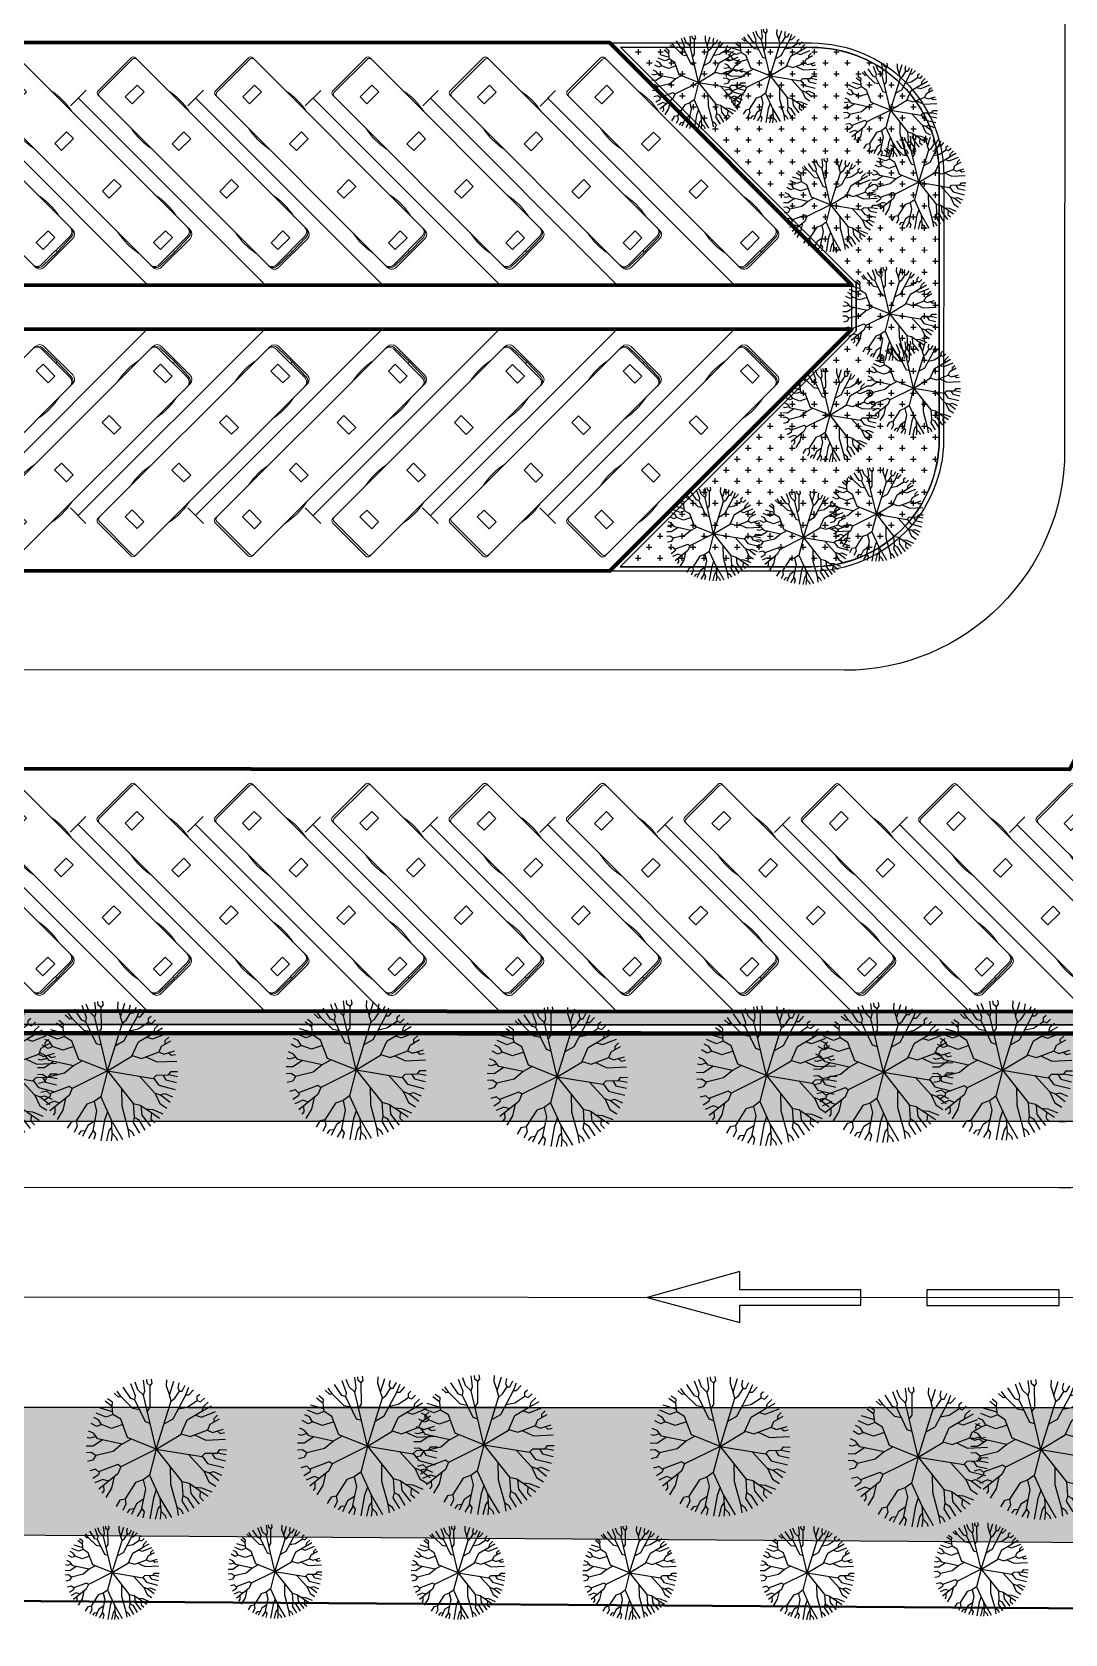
# Model space of a CAD drawing. Header units: millimetres. Extents: x -840588 to 786814, y -467537 to 194195.
# Drawn here: x 374966 to 421896, y -308195 to -235413 of the extents above; entities that cross this region are included whole.
import ezdxf

# ---------------------------------------------------------------- set-up
doc = ezdxf.new("R2010")
doc.units = ezdxf.units.MM
doc.header["$LTSCALE"] = 100
doc.header["$MEASUREMENT"] = 0
for name, color, linetype in [('1gt tim duong', 10, 'Continuous'), ('A-Plnt', 23, 'Continuous'), ('A-tree', 3, 'Continuous'), ('caycay', 96, 'Continuous'), ('gthong-phan lanxe', 9, 'Continuous'), ('gthong-viahe', 5, 'Continuous')]:
    doc.layers.add(name, color=color, linetype=linetype)
for name, color, linetype, lineweight in [('A-Area', 134, 'Continuous', 35), ('ct-bai xe', 95, 'Continuous', 100), ('ct-phan loxe', 95, 'Continuous', 15), ('ct-xebuyt', 148, 'Continuous', 13), ('ctrinh-chinh', 24, 'Continuous', 100), ('gthong-duong', 7, 'Continuous', 40), ('PV_X_Lo', 1, 'Continuous', 9)]:
    doc.layers.add(name, color=color, linetype=linetype, lineweight=lineweight)
pattern_1 = [(359.9772591828279, (-616218387.0630271, -1205141167.613114), (500.1984116790878, 499.8015095552617), [250.0000000000001, -750.0000000000002]), (89.97725918282791, (-616218262.1126498, -1205141292.662717), (-499.8015095552616, 500.1984116790878), [250.0000000000001, -750.0000000000002])]

# ---------------------------------------------------------------- blocks, each defined once
blk = doc.blocks.new('ARR-LT-T')
blk.add_lwpolyline([(-4.212694860529155, 1.13272828515619), (-4.212694860412739, 0.3499999998603016), (-9.712694860529155, 0.3500000003259629), (-9.71269486041274, -0.3500000000931323), (-4.212694860412739, -0.3500000000931323), (-4.212694860529155, -1.179037770954892), (0, 0)], close=True)
blk = doc.blocks.new('plxe')
at = {"ltscale": 0.1}
for p, q in [((0, 0), (-8.485282087814994, 8.485282085835934)), ((-0.3535533662652597, -0.353553366381675), (0.3535533661488444, 0.3535533661488444))]:
    blk.add_line(p, q, dxfattribs=at)
blk = doc.blocks.new('htrgrr')
at = {"ltscale": 10}
for p, q in [((-903.0737704914063, 0), (903.0737704914063, 0)), ((-1180.942622951232, -11161.06557377055), (-1180.942622951232, -277.8688524590107)), ((0, -69.46721311472356), (-903.0737704914063, -92.62295081967022)), ((-903.0737704914063, -162.0901639343938), (903.0737704914063, -162.0901639345102)), ((0, -162.0901639345102), (0, -69.46721311472356)), ((0, -69.46721311472356), (903.0737704914063, -92.62295081967022)), ((1180.942622951232, -277.8688524590107), (1180.942622951232, -11161.06557377055)), ((1042.008196720853, -11207.37704918033), (-1042.008196720853, -11207.37704918033)), ((1042.008196720853, -11300), (-1042.008196720853, -11300))]:
    blk.add_line(p, q, dxfattribs=at)
for points in [[(375.2198343565688, -1027.67339785106), (375.2198343565688, -594.4204250621842), (-375.2198343565688, -594.4204250621842), (-375.2198343565688, -1027.67339785106)], [(375.2198343565688, -4272.293837453122), (375.2198343565688, -3839.040864664246), (-375.2198343565688, -3839.040864664246), (-375.2198343565688, -4272.293837453122)], [(375.2198343565688, -7285.274362727185), (375.2198343565688, -6852.021389938309), (-375.2198343565688, -6852.021389938309), (-375.2198343565688, -7285.274362727185)], [(375.2198343565688, -10244.59532106423), (375.2198343565688, -9811.342348275357), (-375.2198343565688, -9811.342348275357), (-375.2198343565688, -10244.59532106423)]]:
    blk.add_lwpolyline(points, close=True, dxfattribs=at)
for centre, radius, start, end in [((-903.0737704914063, -277.8688524590107), 277.8688524590164, 90, 180), ((903.0737704914063, -277.8688524590107), 277.8688524590164, 0, 90), ((-903.0737704914063, -370.4918032786809), 277.8688524590164, 90, 180), ((-903.0737704914063, -439.9590163934045), 277.8688524590164, 90, 180), ((903.0737704914063, -370.4918032786809), 277.8688524590164, 0, 90), ((903.0737704914063, -439.9590163935209), 277.8688524590164, 0, 90), ((1919.031762295403, -1817.725409836043), 3169.441598360655, 167.9819880926131, 192.0180119073869), ((-1919.031762295403, -1817.725409836043), 3169.441598360655, 347.981988092613, 12.01801190738696), ((1919.031762295403, -8417.110655737692), 3169.441598360655, 167.9819880926131, 192.0180119073869), ((-1919.031762295403, -8417.110655737692), 3169.441598360655, 347.981988092613, 12.01801190738696), ((-1042.008196720853, -11068.44262295077), 138.9344262295082, 180, 270), ((-1042.008196720853, -11161.06557377055), 138.9344262295082, 180, 270), ((1042.008196720853, -11068.44262295077), 138.9344262295082, 270, 0), ((1042.008196720853, -11161.06557377055), 138.9344262295082, 270, 0)]:
    blk.add_arc(centre, radius, start, end, dxfattribs=at)
blk = doc.blocks.new('A$C537F0C63')
at = {"layer": 'caycay'}
for p, q in [((3.269952949845901, 10.73353164103173), (2.956771443390608, 11.39790803732103)), ((3.573577700022724, 11.08070473705084), (3.272457403527369, 11.57568824168993)), ((3.910690972326847, 11.37062830588184), (3.788839569944685, 11.81686011959391)), ((3.810128005825391, 11.09643069598314), (3.910690972326847, 11.37062830588184)), ((4.712688563198753, 10.80137484274019), (4.265887160996499, 11.99052643422328)), ((4.700099824054632, 10.83487223221164), (4.906208114261972, 11.58543264324908)), ((4.906208114261972, 11.58543264324908), (4.852080984670465, 12.1454581428552)), ((6.159981289129064, 11.93632074141715), (6.202302373265411, 12.27858844433285)), ((6.353129947037814, 11.71136866716915), (6.159981289129064, 11.93632074141715)), ((6.353129947037814, 11.71136866716915), (6.605483960749552, 11.93623077391385)), ((6.447514687970397, 9.84495994712779), (6.353129947037814, 11.71136866716915)), ((6.605483960749552, 11.93623077391385), (6.617402898351429, 12.259334795428)), ((6.826178093167982, 11.29693891192437), (6.890286666319298, 12.23129105439875)), ((6.970036149243242, 10.92007571294744), (6.826178093167982, 11.29693891192437)), ((6.970036149243242, 10.92007571294744), (7.441234408583114, 11.42699881628141)), ((7.441234408583114, 11.42699881628141), (7.651727496751846, 12.08642798159781)), ((7.68363426896758, 10.90806475621866), (8.019816777752567, 11.97964079065423)), ((8.113333231842262, 10.69883864084841), (8.712313031195663, 11.70768604843033)), ((8.933407776050444, 10.87226001470481), (9.272947348141315, 11.41112699440055)), ((9.171925964052207, 10.85838502353727), (9.537986088387697, 11.24360011898898)), ((1.76967368680198, 9.623145921275864), (1.343038968556357, 9.988975225947797)), ((2.008257406407211, 10.05514116568156), (1.666088850062806, 10.35901247844595)), ((2.310344671936036, 10.1849830326064), (2.008257406407211, 10.05514116568156)), ((2.272467924871307, 10.54832825371341), (2.042717878081021, 10.72445268446245)), ((2.296077634156973, 10.19319036591696), (2.272467924871307, 10.54832825371341)), ((3.222511420288356, 9.660279909650853), (2.296077634156973, 10.19319036591696)), ((3.003826198455499, 10.71583942823054), (2.568862697771692, 11.14364282684619)), ((3.269952949845901, 10.73353164103173), (3.003826198455499, 10.71583942823054)), ((4.50370063718583, 8.70506324478265), (3.269952949845901, 10.73353164103173)), ((3.810128005825391, 11.09643069598314), (3.573577700022724, 11.08070473705084)), ((4.235841180721764, 10.50048805131519), (3.810128005825391, 11.09643069598314)), ((4.592421611992904, 10.24268936957378), (4.235841180721764, 10.50048805131519)), ((4.577421300939022, 10.28284407086176), (4.712688563198753, 10.80137484274019)), ((6.125898059370229, 6.139521315279126), (4.577421300939022, 10.28284407086176)), ((6.125898059370229, 6.139521315279126), (6.970036149243242, 10.92007571294744)), ((6.717420145090728, 9.489459469132271), (6.447514687970397, 9.84495994712779)), ((6.948042777010414, 8.570320168466424), (7.76638461697803, 10.55685856171476)), ((7.76638461697803, 10.55685856171476), (7.68363426896758, 10.90806475621866)), ((7.76638461697803, 10.55685856171476), (8.113333231842262, 10.69883864084841)), ((7.965382829468581, 9.797246468468074), (8.933407776050444, 10.87226001470481)), ((8.933407776050444, 10.87226001470481), (9.171925964052207, 10.85838502353727)), ((9.733678942880942, 10.44985240105962), (10.13871553562058, 10.78615722681207)), ((9.786865097747068, 10.09668076723392), (9.733678942880942, 10.44985240105962)), ((9.745379681935447, 9.38050785887026), (9.786865097747068, 10.09668076723392)), ((9.759203255198372, 9.619244142235402), (10.88575250038048, 10.01737219720235)), ((9.786865097747068, 10.09668076723392), (10.35685576614924, 10.5884511891054)), ((1.280611972542829, 8.044912836274307), (0.444487546075834, 8.466659778718167)), ((0.9218848354175861, 8.526406249260617), (0.5914981488203921, 8.797440291094972)), ((2.008086131005257, 8.717519836023712), (0.7635036424217105, 9.129316388596635)), ((0.9357337090696092, 8.218872061683214), (0.9218848354175861, 8.526406249260617)), ((1.920139873705921, 9.225739964920649), (1.087115961723612, 9.647311538588838)), ((1.883955297300417, 9.24431646832818), (1.76967368680198, 9.623145921275864)), ((3.267708861298161, 8.533747915149434), (1.883955297300417, 9.24431646832818)), ((2.5351559760893, 8.909919010715385), (2.008086131005257, 8.717519836023712)), ((3.993460937123018, 9.543984048803395), (3.222511420288356, 9.660279909650853)), ((3.914115354094974, 7.298525660517043), (3.267708861298161, 8.533747915149434)), ((5.316408449507435, 8.305498213470855), (4.50370063718583, 8.70506324478265)), ((6.527199968382774, 8.412167402177147), (6.948042777010414, 8.570320168466424)), ((7.392351211692585, 9.648875252361904), (7.965382829468581, 9.797246468468074)), ((8.578119715861249, 7.281614840641851), (9.092822924165375, 8.921003827472305)), ((8.94424461397648, 8.447760988721711), (9.944313991869421, 8.175001025898382)), ((9.092822924165375, 8.921003827472305), (9.745379681935447, 9.38050785887026)), ((9.745379681935447, 9.38050785887026), (10.35249974897306, 9.183089075660973)), ((9.944313991869421, 8.175001025898382), (10.80974500087541, 8.559510920527828)), ((10.35249974897306, 9.183089075660973), (11.20201209581137, 9.59306054910121)), ((10.79366673980257, 8.552387381641893), (11.20595707066968, 8.407509828190086)), ((10.80974500087541, 8.559510920527828), (11.04832709143011, 8.991530669089116)), ((11.04832709143011, 8.991530669089116), (11.44374410946693, 9.207825855861302)), ((11.20595707066968, 8.407509828190086), (11.70062178621083, 8.711759320220153)), ((0.4466466944213607, 7.186909447627841), (0.08666564667146304, 7.2448509023925)), ((1.12084364940165, 7.320901045324717), (0.1511815814883448, 7.552586191002774)), ((0.7097976248769555, 7.419110072511103), (0.4466466944213607, 7.186909447627841)), ((1.541375211712875, 7.549264594850683), (1.12084364940165, 7.320901045324717)), ((1.521030883770436, 7.555591163691133), (1.280611972542829, 8.044912836274307)), ((3.097987199351337, 7.065927705370996), (1.521030883770436, 7.555591163691133)), ((2.703754449681583, 7.188340914177388), (1.757476259455871, 6.679553776459215)), ((3.884867362274235, 7.354371150599036), (3.097987199351337, 7.065927705370996)), ((6.125898059370229, 6.139521315279126), (3.914115354094974, 7.298525660517043)), ((6.125898059370229, 6.139521315279126), (8.578119715861249, 7.281614840641851)), ((8.279060999553622, 7.142313947006187), (9.0886019582249, 6.750771228889789)), ((9.0886019582249, 6.750771228889789), (11.18806748264615, 7.336222721740342)), ((10.77352595946286, 7.220637597380119), (11.64532254343067, 6.712682137225784)), ((11.18806748264615, 7.336222721740342), (11.54099752982074, 7.835271000905777)), ((11.33254625860354, 7.540524095533328), (11.89576276779189, 7.413002362918633)), ((11.54099752982074, 7.835271000905777), (11.95948603860597, 8.053456869412912)), ((11.89576276779189, 7.413002362918633), (12.11310363743178, 7.4986918541872)), ((0.5706603464168438, 5.768348654561123), (-1.699427230050787e-06, 5.730386201154033)), ((1.757476259455871, 6.679553776459215), (0.00855774800220388, 6.661205396139849)), ((0.7973220304920687, 5.486148682266503), (0.5706603464168438, 5.768348654561123)), ((6.125898059370229, 6.139521315279126), (2.179125049486174, 5.25103580450741)), ((6.125898059370229, 6.139521315279126), (4.039744528603478, 3.175083687405277)), ((6.125898059370229, 6.139521315279126), (9.309124815248651, 4.773858037136961)), ((6.125898059370229, 6.139521315279126), (6.842971201978798, 3.89649221743457)), ((9.075402950122225, 6.757166716884967), (9.900688603102026, 6.150819989943557)), ((9.900688603102026, 6.150819989943557), (11.46386237296974, 5.868288854795537)), ((11.46386237296974, 5.868288854795537), (11.83055046181835, 6.160203181647375)), ((11.46386237296974, 5.868288854795537), (11.72795570972085, 5.469711782065133)), ((11.64532254343067, 6.712682137225784), (12.23443119234435, 6.755833524115587)), ((11.83055046181835, 6.160203181647375), (12.26543294043586, 6.154373944329564)), ((0.7806298194373085, 5.506956316930882), (0.04189879572368227, 5.315400935116486)), ((1.063396316407307, 5.057959221958299), (0.1397583337929973, 4.775609911099309)), ((1.715808944849414, 4.625734219735023), (0.307439249689196, 4.179975674378511)), ((1.863759347223095, 5.527326392111718), (0.7973220304920687, 5.486148682266503)), ((1.301357276712224, 5.505615774418402), (1.063396316407307, 5.057959221958299)), ((2.147618291040999, 5.278660692089034), (1.715808944849414, 4.625734219735023)), ((2.179125049486174, 5.25103580450741), (1.863759347223095, 5.527326392111718)), ((3.339595652047137, 5.512285084278119), (2.113923366072413, 3.99826194187699)), ((4.993965494963049, 4.531040710644447), (5.060837633816845, 3.005173691082746)), ((9.309124815248651, 4.773858037136961), (9.56344752651421, 4.969106941811333)), ((9.309124815248651, 4.773858037136961), (9.616567334425781, 4.170077324375598)), ((9.56344752651421, 4.969106941811333), (11.29217119894747, 4.430094099112466)), ((11.22320598487931, 4.451586098773987), (11.30987888816526, 4.16373455730718)), ((11.29217119894747, 4.430094099112466), (11.5425597731919, 4.68452039962358)), ((11.5425597731919, 4.68452039962358), (12.06343262891096, 4.577516196506622)), ((11.72795570972085, 5.469711782065133), (12.21933158095999, 5.388423248077743)), ((1.230773230763589, 3.880098522535263), (0.5654086178583384, 3.53661498738802)), ((1.603983964610961, 3.791791144500166), (0.7979776640349883, 3.08873558965206)), ((1.703781163858366, 3.019787908731814), (1.11193678613563, 2.596291564444982)), ((1.623038097397512, 3.787286263777787), (1.230773230763589, 3.880098522535263)), ((2.113923366072413, 3.99826194187699), (1.623038097397512, 3.787286263777787)), ((2.086705644269387, 3.98654600703594), (1.703781163858366, 3.019787908731814)), ((3.428623164742021, 2.985834134982724), (2.496129963798012, 2.269877917915437)), ((3.369906157186051, 2.940729452180676), (3.339813401926222, 2.088173656051367)), ((4.039744528603478, 3.175083687405277), (3.428623164742021, 2.985834134982724)), ((4.039744528603478, 3.175083687405277), (4.031693542077846, 1.955804082903342)), ((5.060837633816845, 3.005173691082746), (4.630837960547069, 0.98501350143124)), ((6.842971201978798, 3.89649221743457), (6.058139944627328, 1.852742682112876)), ((6.842971201978798, 3.89649221743457), (7.432333557888342, 3.519514546744176)), ((7.432333557888342, 3.519514546744176), (7.280434323314694, 2.677135711990559)), ((7.432333557888342, 3.519514546744176), (8.098582012036786, 3.326026642433135)), ((8.098582012036786, 3.326026642433135), (9.111636380646814, 1.936837856093916)), ((9.616567334425781, 4.170077324375598), (11.35931998142405, 2.929313197353622)), ((9.93769863442867, 3.941450450896809), (10.23341044859262, 2.932877378403646)), ((10.23341044859262, 2.932877378403646), (10.78588893792767, 2.142211417256476)), ((10.47633774106362, 3.557950291473389), (10.95106070157999, 3.753440934466198)), ((10.9181057199894, 3.243447097807802), (10.92924841445711, 2.741344290425332)), ((10.95106070157999, 3.753440934466198), (11.66045975862653, 3.481945362666011)), ((11.30987888816526, 4.16373455730718), (11.83210555871847, 3.873839490315731)), ((2.360128743846872, 2.528373258541251), (1.492859571077133, 2.110982061632967)), ((2.496129963798012, 2.269877917915437), (1.822411499113514, 1.760689831018681)), ((2.56307497484886, 1.709560079856601), (2.246554855188151, 1.380875038601516)), ((2.952599385069334, 2.620357636184053), (2.360128743846872, 2.528373258541251)), ((2.496129963798012, 2.269877917915437), (2.56307497484886, 1.709560079856601)), ((3.339813401926222, 2.088173656051367), (2.637745125197398, 1.087092649082479)), ((3.661068871806492, 1.723103908010671), (3.151986367873178, 0.7683009200591187)), ((4.151889424236288, 1.488197098566161), (3.632459803578968, 0.5291005140024936)), ((4.031693542077846, 1.955804082903342), (3.661068871806492, 1.723103908010671)), ((4.029956023412524, 1.954728688528121), (4.151889424236288, 1.488197098566161)), ((6.058139944627328, 1.852742682112876), (5.148106664306397, 0.07830981133520254)), ((6.058139944627328, 1.852742682112876), (6.046166258151061, 0.6926535401726142)), ((6.328418276112643, 2.556572256453364), (6.621925523577374, 1.860491597191867)), ((6.621925523577374, 1.860491597191867), (7.04603830007909, 0.06930147462480818)), ((7.280434323314694, 2.677135711990559), (7.715867288097797, 1.041460912816547)), ((7.510773716396216, 1.811866424770415), (8.13382774245838, 1.455661724790843)), ((8.13382774245838, 1.455661724790843), (8.63363335412214, 0.5354539643340104)), ((9.111636380646814, 1.936837856093916), (9.05441034496107, 1.457435791671742)), ((9.05441034496107, 1.457435791671742), (9.356284565004898, 0.9185323608435283)), ((9.108831235360412, 1.913318816441461), (9.563043515889149, 1.847932786524325)), ((9.563043515889149, 1.847932786524325), (9.928087916650838, 1.318988235496363)), ((10.92924841445711, 2.741344290425332), (11.10547083382698, 2.548124503166036)), ((4.291746997165319, 0.7246533119759988), (4.111621739852126, 0.339800697278406)), ((4.630837960547069, 0.98501350143124), (4.291746997165319, 0.7246533119759988)), ((4.630837960547069, 0.98501350143124), (4.553144487388636, 0.2048409433373308)), ((5.687346443359274, 0.2823844214362907), (5.63783512871305, 0.01939518188373768)), ((6.046166258151061, 0.6926535401726142), (5.687346443359274, 0.2823844214362907)), ((6.032371784920542, 0.6769075088304817), (6.148760987558489, 2.060398401226848e-06)), ((6.051426148278551, 1.202184490222862), (6.300487340380641, 0.8879269488934369)), ((6.300487340380641, 0.8879269488934369), (6.566832978940511, 0.01583402863980155)), ((7.715867288097797, 1.041460912816547), (7.500958808541327, 0.7001980161367101)), ((7.500958808541327, 0.7001980161367101), (7.660945140349213, 0.1949458228082221)), ((7.68101589476646, 0.9861165687689208), (8.13231261911642, 0.3370629204364377)), ((8.374018521320977, 1.013457626351737), (8.758654683351779, 0.9918956518486084)), ((8.758654683351779, 0.9918956518486084), (8.994797214174469, 0.7114704464074748))]:
    blk.add_line(p, q, dxfattribs=at)

msp = doc.modelspace()

# ---------------------------------------------------------------- hatches: boundary and pattern name
at = {"layer": 'A-Area'}
h = msp.add_hatch(dxfattribs=at)
h.set_pattern_fill('AR-B816', color=256, scale=74.99999999999999, angle=-0.02274081717208486, style=0)
h.set_pattern_definition([(359.9772591828279, (-616218387.0630271, -1205141167.613114), (0.2381412742957028, 599.9999527406096), []), (89.97725918282791, (-616218387.0630271, -1205141167.613114), (-599.7618114663136, 600.2380940149052), [599.9999999999999, -599.9999999999999])])
edge = h.paths.add_edge_path(flags=0)
edge.add_line((302878.3557215687, -262867.696010819), (302913.2831141905, -174867.6885176406))
edge.add_ellipse((300913.2865825894, -174866.89320806), major_axis=(1414.772413770463, 1413.64980689558), ratio=0.9999999999602064, start_angle=314.9999568365287, end_angle=393.4631285487676)
edge.add_line((301314.0606587868, -172907.4629594302), (301278.3555004598, -262867.0609842797))
edge.add_line((301278.3555004598, -262867.0609842798), (301278.3891251602, -262867.0609976255))
edge.add_line((301278.3891251602, -262867.0609976255), (301275.1908956753, -270840.5365897039))
edge.add_line((301275.1908956752, -270840.536589704), (316148.7282791423, -280472.9673214267))
edge.add_line((316148.7282791424, -280472.9673214265), (430302.4218330808, -280518.2751681765))
edge.add_line((430302.4218330809, -280518.2751681766), (446483.8399608564, -249137.8867214562))
edge.add_line((446483.8399608565, -249137.8867214564), (446496.6253684345, -216924.8909046253))
edge.add_line((446496.6253684344, -216924.8909046252), (427396.6238229563, -216917.1064163352))
edge.add_ellipse((429396.6239932503, -216917.9002207129), major_axis=(1414.774987292363, 1413.652378375419), ratio=0.9999999999369273, start_angle=134.9999999981931, end_angle=225.0000000018069)
edge.add_line((429395.8301888727, -218917.9003910072), (445895.8315938, -218924.4492771237))
edge.add_line((445895.8315937998, -218924.4492771238), (445883.8976438556, -248992.1868160052))
edge.add_line((445883.8976438556, -248992.1868160052), (435917.1788086989, -268320.499459358))
edge.add_line((435917.1788086993, -268320.499459358), (424373.991161426, -268315.9192005898))
edge.add_line((424373.9911614259, -268315.9192005898), (422981.7214197326, -269354.6147792203))
edge.add_line((422981.7214197323, -269354.6147792203), (431162.2581461054, -277541.6478314075))
edge.add_line((431162.2581461053, -277541.6478314074), (429936.8160105297, -279918.1299128306))
edge.add_line((429936.81601053, -279918.1299128308), (321538.2732731244, -279875.1062978427))
edge.add_line((321538.2732731243, -279875.1062978425), (310542.6382632614, -268870.7394371476))
edge.add_line((310542.6382632614, -268870.7394371476), (308875.9748193183, -268870.0779348349))
edge.add_ellipse((308878.3562324513, -262870.0774239523), major_axis=(4244.324961760632, 4240.957135009889), ratio=0.9999999999918062, start_angle=134.9999999997653, end_angle=225.0000000002348, ccw=False)
at = {"layer": 'A-tree'}
h = msp.add_hatch(dxfattribs=at)
h.set_pattern_fill('CROSS', color=256, scale=2000.000000000001, angle=-0.02274081717208486, style=0)
h.set_pattern_definition(pattern_1)
edge = h.paths.add_edge_path(flags=0)
edge.add_line((410389.0018509522, -236110.3669538093), (401698.3135086363, -236106.917600877))
edge.add_line((401698.3135086361, -236106.9176008771), (412411.2180430916, -246828.3294641486))
edge.add_line((412411.2180430916, -246828.3294641486), (412410.3584778061, -248994.0150734476))
edge.add_line((412410.3584778061, -248994.0150734476), (401688.9466169784, -259706.9196103489))
edge.add_line((401688.9466169784, -259706.919610349), (410379.6349592944, -259710.3689632813))
edge.add_ellipse((410381.9369919899, -253910.368469428), major_axis=(4102.847463046303, 4099.591897187243), ratio=0.9999999999864317, start_angle=225.0000000003887, end_angle=314.9999999996113)
edge.add_line((416181.9374858431, -253912.6705021235), (416186.7003121097, -241912.6694803582))
edge.add_ellipse((410386.6998182567, -241910.3674476626), major_axis=(-4099.591897187243, 4102.847463046303), ratio=0.9999999999864314, start_angle=225.0000000003887, end_angle=314.9999999996113)
h = msp.add_hatch(dxfattribs=at)
h.set_pattern_fill('CROSS', color=256, scale=2000.000000000001, angle=-0.02274081717208486, style=0)
h.set_pattern_definition(pattern_1)
edge = h.paths.add_edge_path(flags=0)
edge.add_line((430575.928415903, -280917.4567797083), (314971.7644928158, -280871.5732379101))
edge.add_ellipse((319871.4522750573, -279875.0494570899), major_axis=(3536.936889082025, 3534.130367249211), ratio=0.999999999959098, start_angle=146.5190468326598, end_angle=224.9999999918336)
edge.add_line((319869.4677636229, -284875.0490641926), (421628.6984387445, -284915.4375223806))
edge.add_ellipse((421633.4619790548, -272915.4380878725), major_axis=(8488.64880089116, 8481.91314828047), ratio=0.999999999995919, start_angle=224.9999965878017, end_angle=273.1994947759712)
h = msp.add_hatch(dxfattribs=at)
h.set_pattern_fill('CROSS', color=256, scale=2000.000000000001, angle=-360.0227408171721, style=0)
h.set_pattern_definition([(359.9772591828279, (-616218387.0630271, -1205141167.613114), (500.1984116790877, 499.8015095552618), [250.0000000000001, -750.0000000000002]), (89.97725918282791, (-616218262.1126498, -1205141292.662717), (-499.8015095552617, 500.1984116790877), [250.0000000000001, -750.0000000000002])])
edge = h.paths.add_edge_path(flags=0)
edge.add_line((302862.6648344089, -297868.0282923948), (302862.5275100873, -298214.0183643883))
edge.add_line((302862.5275100874, -298214.0183643886), (303662.5274472379, -298214.3358860877))
edge.add_line((303662.5274472379, -298214.3358860875), (303660.5446916007, -303209.9137930482))
edge.add_line((303660.5446916007, -303209.9137930484), (434699.764576825, -304122.2836466586))
edge.add_line((434699.7645768248, -304122.2836466585), (434768.9419641195, -294186.6697241736))
edge.add_ellipse((421634.125388367, -272915.1353479185), major_axis=(17684.70681286512, 17670.67418595272), ratio=0.9999999999726379, start_angle=225.6236263185387, end_angle=256.717376961565, ccw=False)
edge.add_line((421896.3066742223, -297913.7921552851), (421895.8889401382, -297915.2728355695))
edge.add_line((421895.8889401383, -297915.2728355697), (421624.2028227198, -297915.1650027642))
edge.add_line((421624.2028227198, -297915.165002764), (421624.1898573136, -297915.164997618))
edge.add_line((421624.1898573135, -297915.164997618), (421624.1892713633, -297916.6413065311))
edge.add_line((421624.1892713631, -297916.6413065313), (302862.6648344088, -297868.0282923951))

# ---------------------------------------------------------------- linework, layer by layer
at = {"layer": '1gt tim duong', "ltscale": 3}
for points in [[(515922.8772067855, 20221.68832273027), (427772.0959360743, -40906.64025696714, 0.4745498610999931), (425347.8572467146, -71797.67651018528), (443846.9178660962, -89484.33069521091, -0.08121578597772923), (469113.5637293396, -126942.0787013436, -0.2326820037330457), (468451.2471277936, -224061.6379458749), (439519.1103299925, -281868.0672685042, -0.284078157769849), (421626.2092341772, -292916.6358307998), (-54965.03687705394, -292727.475738122, 0.09514921418312652), (-66078.29765021348, -294857.0599261856), (-155993.3475775713, -330672.0568902874), (-162786.4893368158, -332678.2426036603)], [(421890.6698189492, -231914.9319492522), (421881.7395217785, -254414.9286263731, -0.4142135623727108), (411877.7696493428, -264410.9581276492), (317377.7616030572, -264373.4508710329, -0.4142135623734798), (307381.7297725509, -254369.4833259789), (307424.7936500181, -145869.4993496404, -0.3975651194971958), (317328.9551552717, -135390.5871035342, -0.3975651194971958)]]:
    msp.add_lwpolyline(points, format="xyb", dxfattribs=at)
at = {"layer": 'A-Area'}
for p, q in [((429936.81601053, -279918.1299128308), (321538.2732731243, -279875.1062978425)), ((316148.7282791424, -280472.9673214265), (430302.4218330809, -280518.2751681766))]:
    msp.add_line(p, q, dxfattribs=at)
at = {"layer": 'A-Plnt'}
msp.add_lwpolyline([(316148.728280769, -280472.9632236077), (430302.4239456664, -280518.2710711954), (446483.8399608565, -249137.8867214564), (446496.6253640672, -216924.901614834), (446896.6226701944, -216924.9130605714), (446883.7987169957, -249235.025349869), (430545.5413915346, -280918.3675687399), (316030.4438105656, -280872.9162801855), (300875.1044921919, -271057.9866868177), (300914.0756967594, -172866.9154973109), (301314.0757308185, -172867.0742581864), (301275.1908964123, -270840.5347331124)], close=True, dxfattribs=at)
at = {"layer": 'A-tree'}
for p, q in [((410389.0018509522, -236110.3669538093), (401698.3135086361, -236106.9176008771)), ((401698.3135086361, -236106.9176008771), (412411.2180430916, -246828.3294641486)), ((416181.9374858431, -253912.6705021235), (416186.7003121097, -241912.6694803582)), ((412411.2180430916, -246828.3294641486), (412410.3584778061, -248994.0150734476)), ((412410.3584778061, -248994.0150734476), (401688.9466169784, -259706.919610349)), ((401688.9466169784, -259706.919610349), (410379.6349592944, -259710.3689632812)), ((430575.928415903, -280917.4567797083), (314971.7644928158, -280871.5732379101)), ((319869.4677636229, -284875.0490641926), (421628.6984387445, -284915.4375223804)), ((421624.1892713631, -297916.6413065313), (302862.6648344089, -297868.0282923948)), ((421624.1898573135, -297915.164997618), (421624.1892713633, -297916.6413065313)), ((421624.2028227198, -297915.165002764), (421624.1898573135, -297915.164997618)), ((421895.8889401383, -297915.2728355697), (421624.2028227198, -297915.1650027642)), ((421896.3066742223, -297913.7921552851), (421895.8889401383, -297915.2728355697)), ((303660.5446916007, -303209.9137930484), (434699.7645768248, -304122.2836466585))]:
    msp.add_line(p, q, dxfattribs=at)
for centre, radius, start, end in [((410386.6998182567, -241910.3674476626), 5800.000950694666, 359.9772591828279, 89.97725918282791), ((410381.9369919899, -253910.368469428), 5800.00095069362, 269.9772591828279, 359.9772591828279), ((421633.4619789384, -272915.4380878726), 12000.00038000495, 269.9772557677327, 318.1767539618332)]:
    msp.add_arc(centre, radius, start, end, dxfattribs=at)
at = {"layer": 'ct-bai xe'}
msp.add_lwpolyline([(429936.8180511149, -279918.1259555194), (445883.8976438556, -248992.1868160052), (445895.8315896173, -218924.4595216711), (429895.8302273802, -218918.109086649), (429881.9691346118, -253841.3076398296), (422109.1518175441, -268915.0190295964), (310542.6382636994, -268870.7380401638), (321538.2732746954, -279875.102339722), (429936.8180511149, -279918.1259555194)], dxfattribs=at)
msp.add_lwpolyline([(316147.3107016842, -236131.3056206525), (326884.7048313303, -246877.2240247193), (412211.1851466065, -246911.0902886426), (401215.5501354941, -235906.7259890844), (317889.0733553803, -235873.6535311073, 0.07376232599723027)], format="xyb", close=True, dxfattribs=at)
msp.add_lwpolyline([(317879.5477051811, -259873.6499867028, -0.07376232599668733), (316137.9901254402, -259614.6153598501), (326883.9110271372, -248877.223729585), (412210.3913424134, -248911.0899932755), (401206.0244851788, -259906.7224446801), (317879.5477051811, -259873.6499867028)], format="xyb", dxfattribs=at)
at = {"layer": 'ctrinh-chinh', "const_width": 200.0000000000001}
msp.add_lwpolyline([(300918.8135612458, -160866.9250473261), (300925.9208679707, -142866.9276909713), (300930.7101527021, -130866.980208408), (300931.6283070192, -128675.8441266836), (316094.7539825837, -118872.9479974108), (316094.7539825837, -118872.9479974108), (446935.5339299565, -118924.8789847126), (446935.5339299565, -118924.8789847126), (446930.62397033, -129846.4598275968, -0.2960365282258386), (471615.4945129087, -167949.701417171, -0.2958493802168645), (446900.9727009089, -206002.2872581928), (446883.8107494821, -249235.0331919576), (446883.8107494821, -249235.0331919576), (430546.1732412842, -280918.3756072427), (316030.4558430716, -280872.9240726814), (300875.1259500663, -271058.0108193849), (300914.0572435879, -172866.9232777068)], format="xyb", close=True, dxfattribs=at)
at = {"layer": 'gthong-duong', "ltscale": 2}
msp.add_lwpolyline([(485270.1727096462, -304094.1918448264, -0.02157672745591882), (459951.8671105894, -306666.9833836365, -0.0162729150198435), (440761.1914263474, -307157.9975505068), (373162.5358784875, -306687.3371042188), (300839.6676057616, -306183.7839867892, -0.3517330054838918), (297927.0652993412, -303812.0599099814)], format="xyb", dxfattribs=at)
at = {"layer": 'gthong-phan lanxe', "ltscale": 8}
msp.add_lwpolyline([(415626.0707921919, -293264.2543910481), (421626.0703195978, -293266.6358037911), (421626.3481510844, -292566.6358589736), (415626.3486236784, -292564.2544462307)], close=True, dxfattribs=at)
at = {"layer": 'gthong-viahe'}
for points in [[(412211.1851466065, -246911.0902886426), (401215.5501354941, -235906.7259890844), (410389.0812313713, -235910.3669833461, -0.414213562373095), (416386.7003296755, -241912.7475103784), (416381.9375045178, -253912.7457381762, -0.414213562373095), (410379.555581056, -259910.3634389418), (401206.0244851788, -259906.7224446801), (412210.3913424134, -248911.0899932755), (412211.1851466064, -246911.0902886426)], [(302862.5275100874, -298214.0183643886), (302862.6620796414, -297869.5046004472), (421624.1892713631, -297916.6413065311, 0.2840781577694602), (443990.351094491, -284105.9247348592), (461761.3468302364, -248599.4629698223)], [(435047.8695653751, -279630.2098084354), (436562.3652258235, -276604.2464340866, 0.2835204800961881), (436005.7461167914, -270330.6743370896), (430547.399188845, -280918.6441233596), (316876.3561780555, -280873.5278414175), (311935.5632590108, -277782.6402430458), (311934.295871941, -280871.5663270312, 0.3780196058477972), (319868.9630708387, -287876.2477673717), (421628.1937458438, -287916.6362253267, 0.2841612975171868), (435049.9352631466, -279626.0825430066)], [(430576.6144293738, -280918.6557189515, -0.213466533634846), (421629.3844522155, -284916.6364616237), (319870.1537772103, -284876.2480036687, -0.3564820451205716), (314972.4505062865, -280872.7721771531, 0.3564820451193652), (319870.1537772103, -284876.2480036689), (421629.3844522155, -284916.6364616239, 0.213466533634846), (430576.6144293738, -280918.6557189515), (316876.3561780555, -280873.5278414175), (314972.9228215705, -279682.7678455284), (314972.4505062868, -280872.7721769203)]]:
    msp.add_lwpolyline(points, format="xyb", dxfattribs=at)
msp.add_lwpolyline([(412411.2180440822, -246828.3269689028), (401698.3135086361, -236106.9176008771), (410389.0018509522, -236110.3669538094, -0.4142135623730951), (416186.7003126458, -241912.6681299405), (416181.9374874881, -253912.6663577383, -0.4142135623730951), (410379.6349614754, -259710.3634684783), (401688.9466191597, -259706.9141155461), (412410.3584789966, -248994.0120738907)], format="xyb", close=True, dxfattribs=at)
msp.add_lwpolyline([(412211.1851466065, -246911.0902886426), (326884.7048313303, -246877.2240247193), (326883.9110271372, -248877.223729585), (412210.3913424134, -248911.0899932755)], close=True, dxfattribs=at)
msp.add_lwpolyline([(329870.5379605406, -280877.7065252835), (426602.149197031, -280915.8340520945)], dxfattribs=at)
at = {"layer": 'PV_X_Lo', "ltscale": 5}
msp.add_lwpolyline([(461297.1188479242, -220481.0143637645, 200.0000000000001, 200.0000000000001, 0), (447632.5821834571, -247782.9205311383, 200.0000000000001, 200.0000000000001, 0), (430546.0196242057, -280918.6423876726, 200.0000000000001, 200.0000000000001, 0), (316030.4558430716, -280872.9240726814, 200.0000000000001, 200.0000000000001, 0), (300875.1044921919, -271057.9866868177, 200.0000000000001, 200.0000000000001, 0), (300914.0452110816, -172866.9154852111, 0, 0, 0), (300918.8423771268, -160866.9172710432, 200.0000000000001, 200.0000000000001, 0), (300925.9866148633, -142866.9199293464, 0, 0, 0), (300930.6981201962, -130866.9724159123, 200.0000000000001, 200.0000000000001, 0), (300932.4714441539, -128677.2648410548, 200.0000000000001, 200.0000000000001, 0), (316095.3029235976, -118872.5775379298, 200.0000000000001, 200.0000000000001, 0), (446874.0404195475, -118924.1253661422, 200.0000000000001, 200.0000000000001, -0.2770059113823481), (460106.7778541702, -126871.5983673824, 200.0000000000001, 200.0000000000001, -0.243002887111126), (461297.2539028104, -220481.0819582836, 0, 0, 0)], format="xyseb", dxfattribs=at)

# ---------------------------------------------------------------- block references
at = {"layer": 'caycay', "extrusion": (-1.849088780389792e-06, -5.240423503569554e-08, 0.9999999999982891), "xscale": -347.3280000366057, "yscale": 347.3280000034728, "zscale": 347.3280000000001, "rotation": 3.269462147545186}
for p in [(407493.9729451422, -239706.1653200747, -1.320106895778015), (410742.719650423, -239409.4124598819, -1.326129667967719), (416211.7197482349, -240968.020889467, -1.336160657006302), (417503.24142914, -244246.9843671811, -1.338376963683116), (413491.7732946068, -245271.9764777762, -1.330905689034952), (416175.2018199567, -250218.7624557764, -1.335608354079321), (417267.784736231, -253596.9912121146, -1.337451603397925), (413455.1370726016, -254820.7602921287, -1.330337548697018), (415572.6099164807, -259331.2504036615, -1.334016575191268), (408179.9739786852, -260222.4383440869, -1.320300232999091), (412257.2649236156, -260389.6367470303, -1.327830744035355), (380848.7527585369, -307416.5851051491, -0.6841331786327384), (388250.4031274983, -307363.9270470726, -0.6978222467914069), (396570.4544117206, -307419.1266809743, -0.713203867578767), (404361.6385037115, -307422.2190187318, -0.7276102966180928), (412431.0767307174, -307425.4217961554, -0.7425312364684008), (420333.6286724627, -307261.7757593631, -0.7571523323457292)]:
    msp.add_blockref('A$C537F0C63', p, dxfattribs=at)
at = {"layer": 'caycay', "extrusion": (-1.849088780389791e-06, -5.240423503569551e-08, 0.9999999999982891), "xscale": -518.4000000042536, "yscale": 518.3999999426321, "zscale": 518.4000000000002, "rotation": 3.269462154405618}
for p in [(376284.4758031083, -285710.455592159, -1.545252726600316), (381746.3580443675, -285610.6395249266, -1.555357462557547), (393046.7531825117, -285561.9865033972, -1.576255446046094), (411694.1534131431, -285824.3570282323, -1.610722395269402), (417002.925039426, -285673.4834504264, -1.620546691735439), (422413.7560733174, -285573.6423301358, -1.63055703079101), (402183.7279013647, -285871.5742697666, -1.593134299775608), (383963.8993663313, -302789.8999175196, -1.558557627336473), (393557.3896578709, -302660.6753265781, -1.576303614515203), (398851.1107541485, -302594.0972919515, -1.586095663772057), (409575.9815403825, -302667.0331402193, -1.60592307986649), (418581.957153122, -303151.3662894098, -1.62255054722009), (424150.7852562366, -302810.1761591024, -1.632865684593943)]:
    msp.add_blockref('A$C537F0C63', p, dxfattribs=at)
at = {"layer": 'ct-phan loxe', "xscale": 999.9999999999999, "yscale": 999.9999999999999, "zscale": 999.9999999999999, "rotation": 179.9772591694876}
for p in [(371736.1277236751, -238409.7434799472), (377069.4615111264, -238411.8602916212), (382402.7952985776, -238413.9771032954), (382402.7952985776, -238413.9771032954), (387736.1290860288, -238416.0939149693), (393069.4628734801, -238418.2107266435), (398402.7966609313, -238420.3275383174), (371723.0299544915, -271409.7386063911), (377056.3637419428, -271411.8554180651), (382389.6975293938, -271413.9722297393), (382389.6975293938, -271413.9722297393), (387723.0313168453, -271416.0890414132), (393056.3651042965, -271418.2058530872), (398389.6988917477, -271420.3226647615), (403723.0326791988, -271422.4394764353), (409056.3664666503, -271424.5562881094), (414389.7002541015, -271426.6730997834), (419723.0340415526, -271428.7899114575)]:
    msp.add_blockref('plxe', p, dxfattribs=at)
at = {"layer": 'ct-phan loxe', "extrusion": (0, 0, -1), "xscale": 1000.000000000001, "yscale": 1000.000000000001, "zscale": -1000.000000000001, "rotation": 0.02274081717208485}
for p in [(-371728.598267099, -257380.3048537717), (-377061.9320545504, -257382.4216654457), (-382395.2658420015, -257384.5384771196), (-382395.2658420015, -257384.5384771196), (-387728.5996294527, -257386.6552887938), (-393061.933416904, -257388.7721004678), (-398395.2672043553, -257390.8889121419)]:
    msp.add_blockref('plxe', p, dxfattribs=at)
at = {"layer": 'ct-xebuyt'}
for p, xscale, yscale, zscale, rotation in [((376165.2360619091, -245449.0403791796), 1.016137550857942, 1.016137550857942, 1.016137550857942, 224.9772545412539), ((381498.5698493603, -245451.1571908538), 1.016137550857942, 1.016137550857942, 1.016137550857942, 224.9772545412539), ((386831.9036368115, -245453.2740025278), 1.016137550857942, 1.016137550857942, 1.016137550857942, 224.9772545412539), ((392165.2374242628, -245455.3908142018), 1.016137550857942, 1.016137550857942, 1.016137550857942, 224.9772545412539), ((397498.5712117141, -245457.5076258759), 1.016137550857942, 1.016137550857942, 1.016137550857942, 224.9772545412539), ((402831.9049991653, -245459.6244375499), 1.016137550857942, 1.016137550857942, 1.016137550857942, 224.9772545412539), ((408165.2387866164, -245461.741249224), 1.016137550857942, 1.016137550857942, 1.016137550857942, 224.9772545412539), ((376163.3021212465, -250344.5355499939), -1.016137550857942, 1.01613742299378, 1.016137498433548, 314.9772638244019), ((381496.6359086977, -250346.6523616679), -1.016137550857942, 1.01613742299378, 1.016137498433548, 314.9772638244019), ((386829.9696961489, -250348.7691733421), -1.016137550857942, 1.01613742299378, 1.016137498433548, 314.9772638244019), ((392163.3034836002, -250350.885985016), -1.016137550857942, 1.01613742299378, 1.016137498433548, 314.9772638244019), ((397496.6372710515, -250353.0027966901), -1.016137550857942, 1.01613742299378, 1.016137498433548, 314.9772638244019), ((402829.9710585027, -250355.1196083641), -1.016137550857942, 1.01613742299378, 1.016137498433548, 314.9772638244019), ((408163.3048459539, -250357.2364200382), -1.016137550857942, 1.01613742299378, 1.016137498433548, 314.9772638244019), ((376152.1370769012, -278449.0342886008), 1.016137550857942, 1.016137550857942, 1.016137550857942, 224.9772545412539), ((381485.4708643524, -278451.1511002751), 1.016137550857942, 1.016137550857942, 1.016137550857942, 224.9772545412539), ((386818.8046518036, -278453.2679119491), 1.016137550857942, 1.016137550857942, 1.016137550857942, 224.9772545412539), ((392152.1384392549, -278455.384723623), 1.016137550857942, 1.016137550857942, 1.016137550857942, 224.9772545412539), ((397485.4722267062, -278457.5015352973), 1.016137550857942, 1.016137550857942, 1.016137550857942, 224.9772545412539), ((402818.8060141574, -278459.6183469712), 1.016137550857942, 1.016137550857942, 1.016137550857942, 224.9772545412539), ((408152.1972716558, -278461.7926745635), 1.016137550857942, 1.016137550857942, 1.016137550857942, 224.9772545412539), ((413485.531059107, -278463.9094862375), 1.016137550857942, 1.016137550857942, 1.016137550857942, 224.9772545412539), ((418818.8648465583, -278466.0262979115), 1.016137550857942, 1.016137550857942, 1.016137550857942, 224.9772545412539), ((424152.1986340095, -278468.1431095856), 1.016137550857942, 1.016137550857942, 1.016137550857942, 224.9772545412539), ((429485.5324214608, -278470.2599212597), 1.016137550857942, 1.016137550857942, 1.016137550857942, 224.9772545412539)]:
    msp.add_blockref('htrgrr', p, dxfattribs=dict(at, xscale=xscale, yscale=yscale, zscale=zscale, rotation=rotation))
at = {"layer": 'gthong-phan lanxe', "ltscale": 8, "xscale": 999.9999999999999, "yscale": 999.9999999999999, "zscale": 999.9999999999999, "rotation": 179.9772591828279}
msp.add_blockref('ARR-LT-T', (402913.5158488459, -292909.2087231661), dxfattribs=at)

doc.saveas('drawing.dxf')
